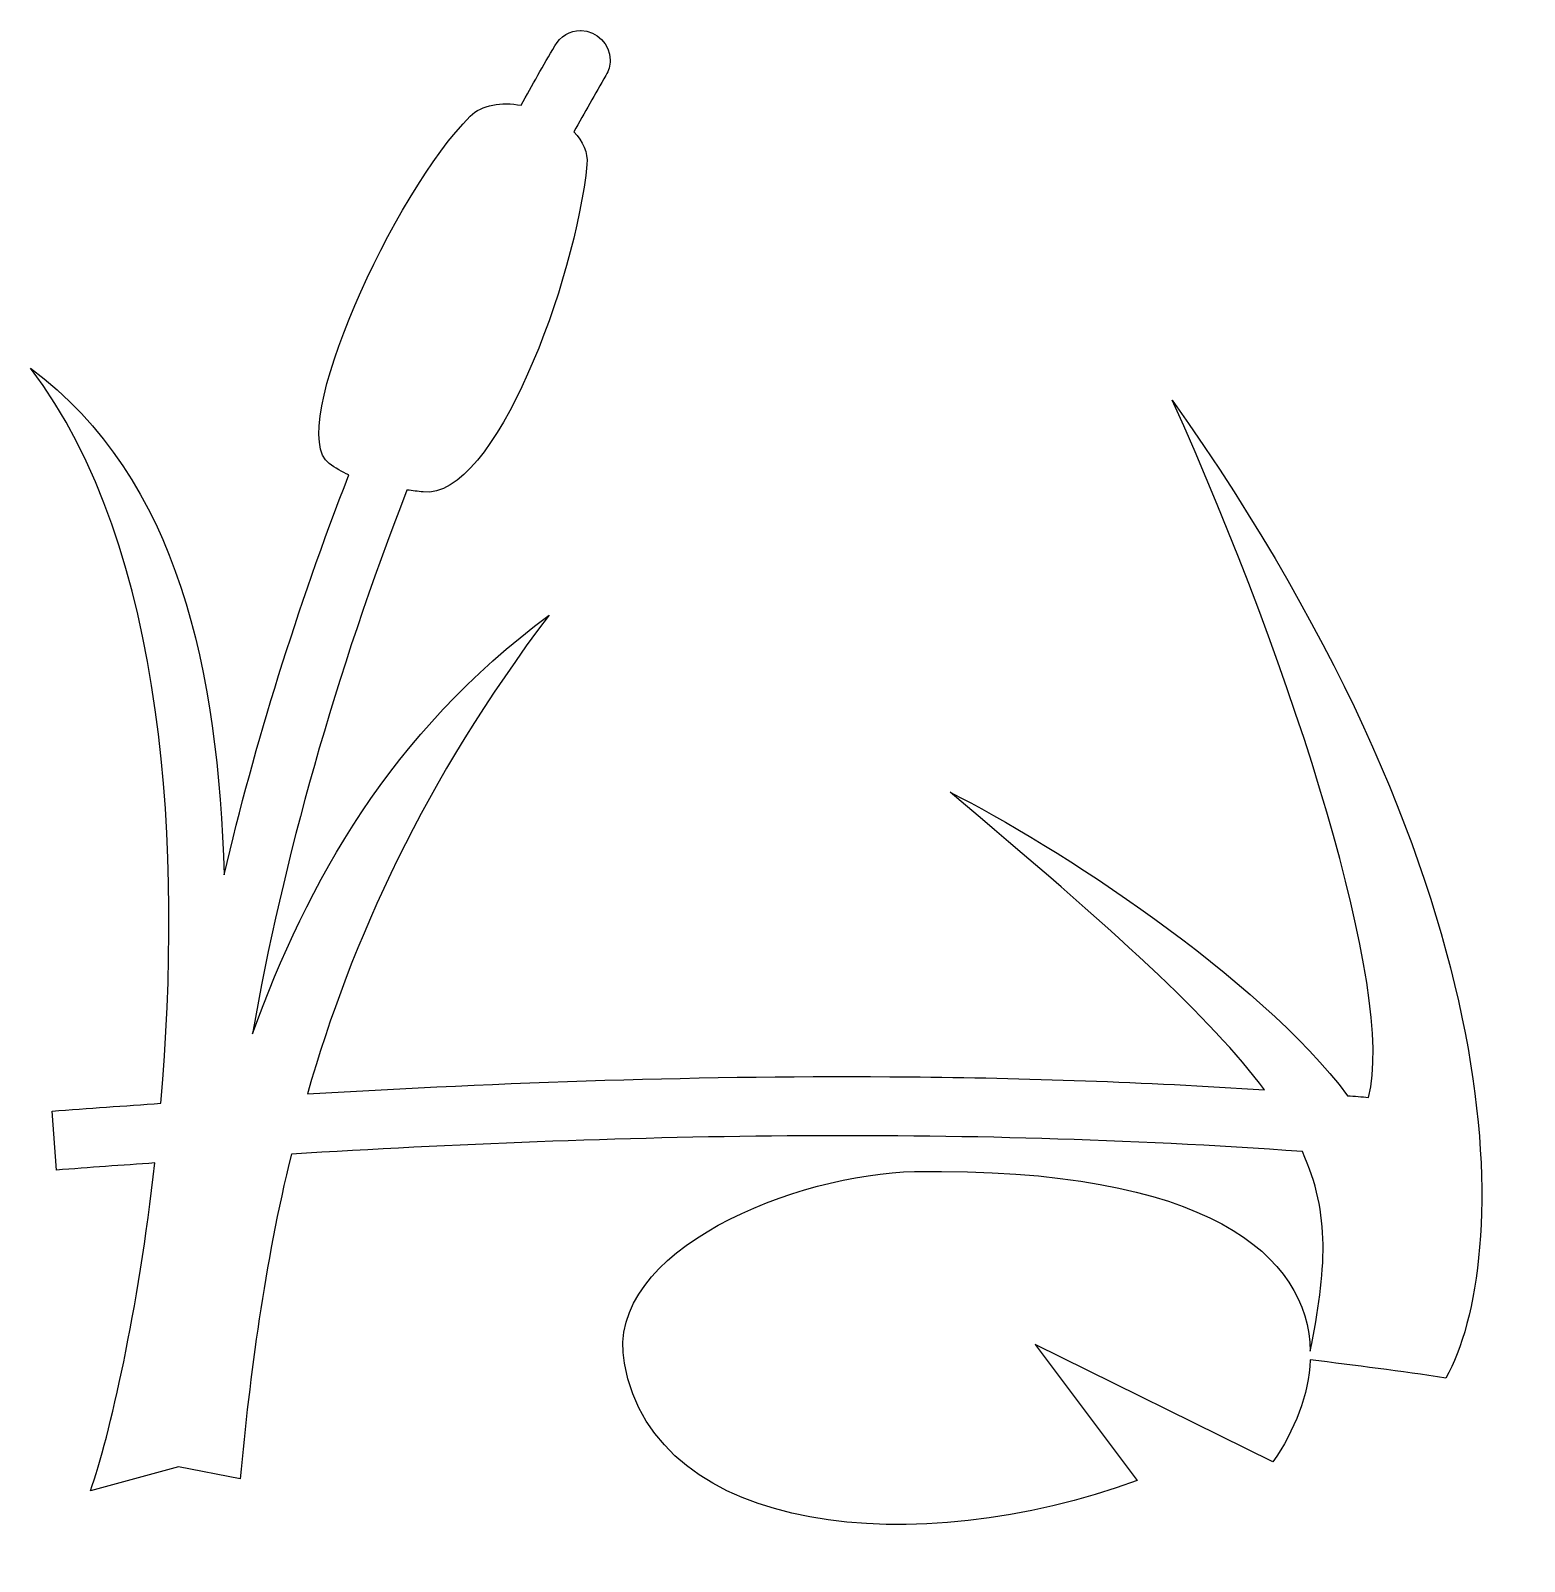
# Model space of a CAD drawing. Header units: centimetres. Extents: x -9.9 to 10.4, y -10.8 to 10.
import ezdxf

# ---------------------------------------------------------------- set-up
doc = ezdxf.new("R2010")
doc.units = ezdxf.units.CM
doc.header["$MEASUREMENT"] = 0
doc.layers.add('Layer 1', color=7, linetype='Continuous')

msp = doc.modelspace()

# ---------------------------------------------------------------- linework, layer by layer
at = {"layer": 'Layer 1'}
msp.add_open_spline([(-2.39565, 9.95291), (-2.39734, 9.9529), (-2.3992, 9.95295), (-2.40096, 9.95295), (-2.40096, 9.95295), (-2.54568, 9.95295), (-2.67924, 9.87485), (-2.75016, 9.74871), (-2.75016, 9.74871), (-2.90563, 9.48229), (-3.05744, 9.21284), (-3.20739, 8.94094), (-3.20739, 8.94094), (-3.47473, 8.98808), (-3.7385, 8.95182), (-3.8992, 8.79209), (-3.8992, 8.79209), (-4.91629, 7.7809), (-6.41671, 4.52752), (-5.80983, 4.08243), (-5.80983, 4.08243), (-5.72684, 4.02154), (-5.63753, 3.97111), (-5.54375, 3.92826), (-5.54375, 3.92826), (-6.24543, 2.12195), (-6.81655, 0.2895), (-7.2357, -1.49294), (-7.2357, -1.49294), (-7.317, 1.2484), (-7.84026, 3.86931), (-9.85939, 5.37778), (-9.85939, 5.37778), (-8.00033, 2.92086), (-7.79822, -1.19473), (-8.09352, -4.59094), (-8.09352, -4.59094), (-8.58646, -4.6251), (-9.07772, -4.66094), (-9.56813, -4.69762), (-9.56813, -4.69762), (-9.56813, -4.69762), (-9.5088, -5.49628), (-9.5088, -5.49628), (-9.5088, -5.49628), (-9.0649, -5.46297), (-8.61948, -5.43113), (-8.17393, -5.40001), (-8.17393, -5.40001), (-8.40181, -7.41964), (-8.78423, -9.09004), (-9.04757, -9.84747), (-9.04757, -9.84747), (-9.04757, -9.84747), (-7.85506, -9.51932), (-7.85506, -9.51932), (-7.85506, -9.51932), (-7.85506, -9.51932), (-7.01828, -9.68403), (-7.01828, -9.68403), (-7.01828, -9.68403), (-6.88355, -8.26107), (-6.6943, -6.7924), (-6.32377, -5.28013), (-6.32377, -5.28013), (-1.90642, -5.01236), (2.61837, -4.90302), (7.38605, -5.24581), (7.38605, -5.24581), (7.77442, -6.09284), (7.70939, -6.85873), (7.49413, -7.95114), (7.49413, -7.95114), (7.46503, -6.66097), (6.116, -5.45631), (2.12826, -5.51729), (2.12826, -5.51729), (0.55603, -5.54187), (-2.0874, -6.56812), (-1.80791, -8.11458), (-1.80791, -8.11458), (-1.38454, -10.45406), (2.15314, -10.80237), (5.14453, -9.70642), (5.14453, -9.70642), (5.14453, -9.70642), (3.76226, -7.86284), (3.76226, -7.86284), (3.76226, -7.86284), (3.76226, -7.86284), (6.98672, -9.45468), (6.98672, -9.45468), (6.98672, -9.45468), (7.28379, -9.02541), (7.47418, -8.54394), (7.49274, -8.06976), (7.49274, -8.06976), (8.10654, -8.14693), (8.72092, -8.22199), (9.33232, -8.3175), (9.33232, -8.3175), (10.20098, -6.76572), (10.39706, -1.80845), (5.62154, 4.94306), (5.62154, 4.94306), (7.29181, 1.22785), (8.65257, -3.08496), (8.28474, -4.51184), (8.28474, -4.51184), (8.18974, -4.504), (8.09482, -4.49561), (8.00011, -4.4881), (8.00011, -4.4881), (6.80153, -2.88428), (4.0243, -1.08042), (2.61045, -0.37411), (2.61045, -0.37411), (4.83844, -2.2446), (6.14708, -3.43922), (6.87338, -4.40782), (6.87338, -4.40782), (5.23967, -4.30189), (3.63446, -4.24703), (2.05303, -4.23261), (2.05303, -4.23261), (-0.73132, -4.20731), (-3.44188, -4.30564), (-6.10647, -4.46327), (-6.10647, -4.46327), (-5.50575, -2.37747), (-4.52332, -0.21131), (-2.82791, 2.02933), (-2.82791, 2.02933), (-4.9929, 0.41185), (-6.09626, -1.57612), (-6.85099, -3.65154), (-6.85099, -3.65154), (-6.43926, -1.29068), (-5.72156, 1.24269), (-4.75566, 3.72398), (-4.75566, 3.72398), (-4.68216, 3.71411), (-4.60934, 3.705), (-4.53698, 3.69763), (-4.53698, 3.69763), (-3.56438, 3.59727), (-2.46974, 6.57108), (-2.31523, 8.13973), (-2.31523, 8.13973), (-2.29942, 8.30047), (-2.37055, 8.45236), (-2.49183, 8.57996), (-2.49183, 8.57996), (-2.34972, 8.83761), (-2.20551, 9.09323), (-2.05834, 9.34552), (-2.05834, 9.34552), (-2.02066, 9.40791), (-2.00075, 9.47951), (-2.00075, 9.55243), (-2.00075, 9.55243), (-2.00075, 9.77144), (-2.17672, 9.9499), (-2.39568, 9.95298), (-2.39568, 9.95298), (-2.39568, 9.95298), (-2.39565, 9.95291), (-2.39565, 9.95291)], degree=3, knots=[0, 0, 0, 0, 0.02325581, 0.02325581, 0.02325581, 0.02325581, 0.04651163, 0.04651163, 0.04651163, 0.04651163, 0.06976744, 0.06976744, 0.06976744, 0.06976744, 0.09302326, 0.09302326, 0.09302326, 0.09302326, 0.11627907, 0.11627907, 0.11627907, 0.11627907, 0.13953488, 0.13953488, 0.13953488, 0.13953488, 0.1627907, 0.1627907, 0.1627907, 0.1627907, 0.18604651, 0.18604651, 0.18604651, 0.18604651, 0.20930233, 0.20930233, 0.20930233, 0.20930233, 0.23255814, 0.23255814, 0.23255814, 0.23255814, 0.25581395, 0.25581395, 0.25581395, 0.25581395, 0.27906977, 0.27906977, 0.27906977, 0.27906977, 0.30232558, 0.30232558, 0.30232558, 0.30232558, 0.3255814, 0.3255814, 0.3255814, 0.3255814, 0.34883721, 0.34883721, 0.34883721, 0.34883721, 0.37209302, 0.37209302, 0.37209302, 0.37209302, 0.39534884, 0.39534884, 0.39534884, 0.39534884, 0.41860465, 0.41860465, 0.41860465, 0.41860465, 0.44186047, 0.44186047, 0.44186047, 0.44186047, 0.46511628, 0.46511628, 0.46511628, 0.46511628, 0.48837209, 0.48837209, 0.48837209, 0.48837209, 0.51162791, 0.51162791, 0.51162791, 0.51162791, 0.53488372, 0.53488372, 0.53488372, 0.53488372, 0.55813953, 0.55813953, 0.55813953, 0.55813953, 0.58139535, 0.58139535, 0.58139535, 0.58139535, 0.60465116, 0.60465116, 0.60465116, 0.60465116, 0.62790698, 0.62790698, 0.62790698, 0.62790698, 0.65116279, 0.65116279, 0.65116279, 0.65116279, 0.6744186, 0.6744186, 0.6744186, 0.6744186, 0.69767442, 0.69767442, 0.69767442, 0.69767442, 0.72093023, 0.72093023, 0.72093023, 0.72093023, 0.74418605, 0.74418605, 0.74418605, 0.74418605, 0.76744186, 0.76744186, 0.76744186, 0.76744186, 0.79069767, 0.79069767, 0.79069767, 0.79069767, 0.81395349, 0.81395349, 0.81395349, 0.81395349, 0.8372093, 0.8372093, 0.8372093, 0.8372093, 0.86046512, 0.86046512, 0.86046512, 0.86046512, 0.88372093, 0.88372093, 0.88372093, 0.88372093, 0.90697674, 0.90697674, 0.90697674, 0.90697674, 0.93023256, 0.93023256, 0.93023256, 0.93023256, 0.95348837, 0.95348837, 0.95348837, 0.95348837, 1, 1, 1, 1], dxfattribs=at)

doc.saveas('drawing.dxf')
